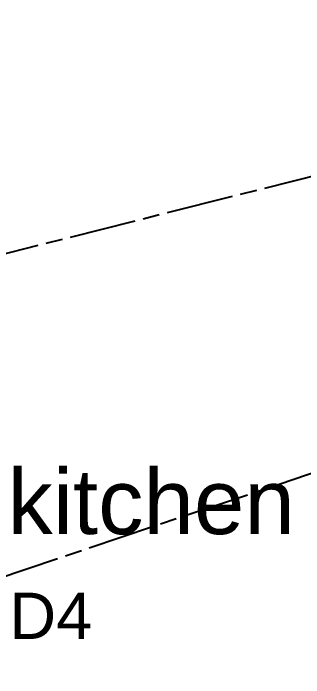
# Model space of a CAD drawing. Header units: inches. Extents: x 19267 to 40087, y 4081 to 15521.
# Drawn here: x 23405 to 24188, y 12666 to 14459 of the extents above; entities that cross this region are included whole.
import ezdxf

# ---------------------------------------------------------------- set-up
doc = ezdxf.new("R2010")
doc.units = ezdxf.units.IN
doc.header["$MEASUREMENT"] = 0
doc.linetypes.add('CENTERLINE', pattern=[30, 12, -1.5, 3, -1.5, 12])
doc.layers.add('NEW_GF', color=7, linetype='Continuous', true_color=0xffffff)
doc.layers.add('NEW_LGF', color=7, linetype='Continuous', true_color=0xffffff)
doc.styles.get("Standard").update_dxf_attribs({"font": 'arial.ttf'})

msp = doc.modelspace()

# ---------------------------------------------------------------- linework, layer by layer
at = {"color": 1, "linetype": 'CENTERLINE', "ltscale": 15}
for p, q in [((25827.7, 14426), (22285.2, 13533.6)), ((25827.7, 13762.6), (22548.7, 12658.2))]:
    msp.add_line(p, q, dxfattribs=at)
at = {"color": 1, "ltscale": 30}
for centre, radius, start, end in [((33681.2, 16406.8), 11343.6, 189.6455, 207.5734), ((33655.9, 16397.9), 11416.8, 189.62284, 207.59324)]:
    msp.add_arc(centre, radius, start, end, dxfattribs=at)

# ---------------------------------------------------------------- texts
at = {"layer": 'NEW_GF', "color": 15, "linetype": 'Continuous', "ltscale": 100}
msp.add_text('kitchen', height=175, dxfattribs=at).set_placement((23389.6, 13053.9))
at = {"layer": 'NEW_LGF', "color": 9, "linetype": 'Continuous', "ltscale": 100}
msp.add_text('D4', height=125, dxfattribs=at).set_placement((23394.7, 12771))

doc.saveas('drawing.dxf')
